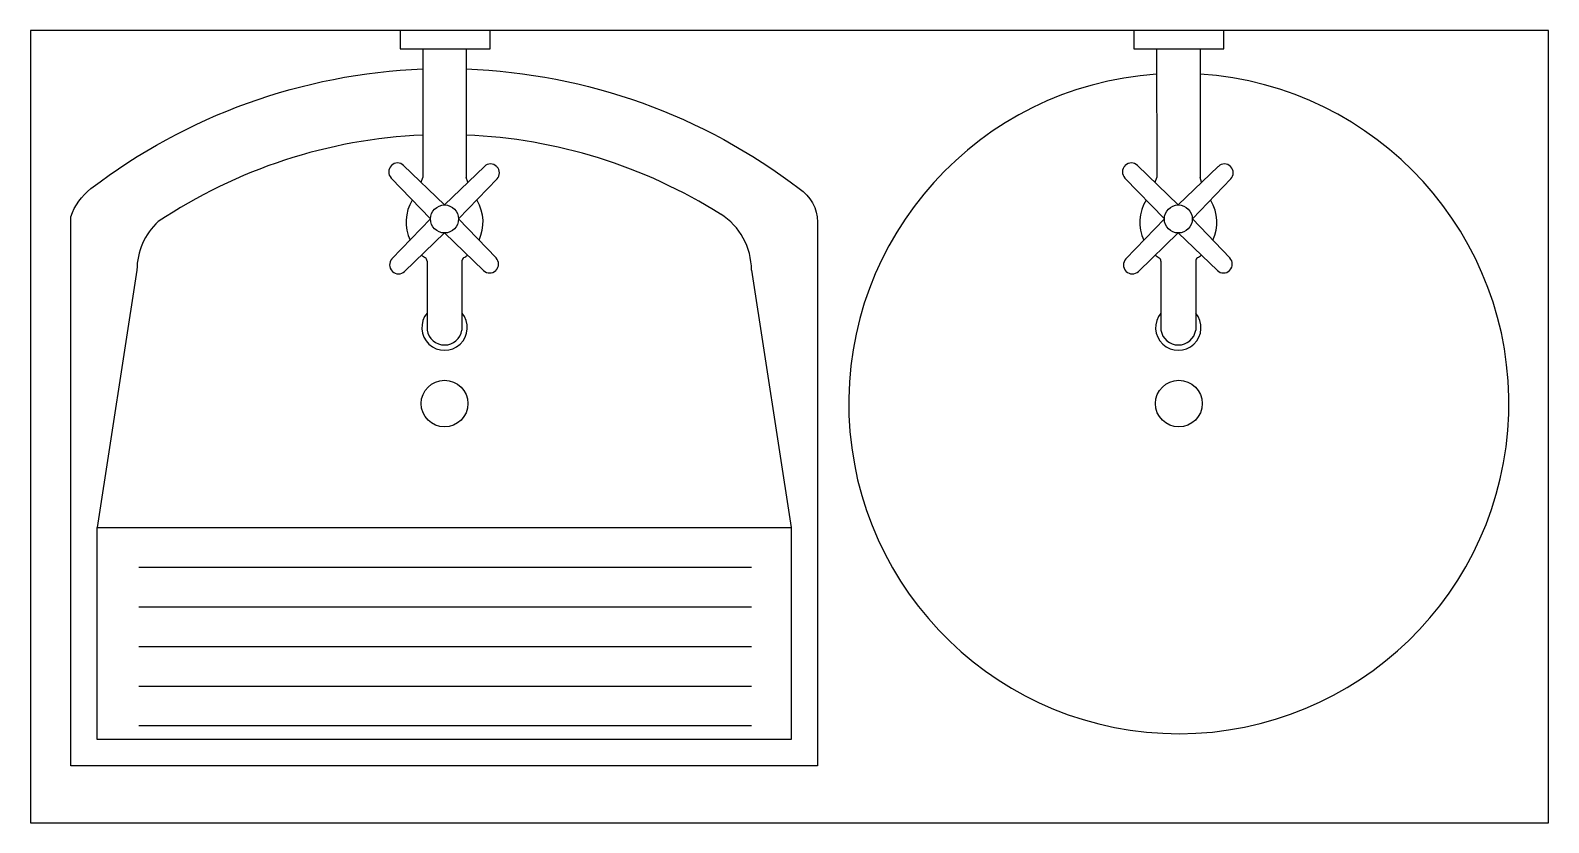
# Model space of a CAD drawing. Header units: millimetres. Extents: x -3044.82 to -3043.67, y 2881.38 to 2881.98.
import ezdxf

# ---------------------------------------------------------------- set-up
doc = ezdxf.new("R2010")
doc.units = ezdxf.units.MM
doc.header["$LTSCALE"] = 10
doc.layers.add('Serviço_Tanques', color=2, linetype='Continuous')

msp = doc.modelspace()

# ---------------------------------------------------------------- linework, layer by layer
at = {"layer": 'Serviço_Tanques', "color": 1}
for p, q in [((-3044.5368, 2881.979), (-3044.5368, 2881.9651)), ((-3044.4687, 2881.979), (-3044.5368, 2881.979)), ((-3044.4687, 2881.9651), (-3044.4687, 2881.979)), ((-3043.981, 2881.979), (-3043.981, 2881.9651)), ((-3043.9129, 2881.979), (-3043.981, 2881.979)), ((-3043.9129, 2881.9651), (-3043.9129, 2881.979)), ((-3044.5368, 2881.9651), (-3044.4687, 2881.9651)), ((-3044.5197, 2881.9651), (-3044.5197, 2881.8677)), ((-3044.4867, 2881.9651), (-3044.4867, 2881.8676)), ((-3043.981, 2881.9651), (-3043.9129, 2881.9651)), ((-3043.9639, 2881.9651), (-3043.9638, 2881.8677)), ((-3043.9309, 2881.9651), (-3043.9309, 2881.8676)), ((-3044.5437, 2881.8672), (-3044.5138, 2881.8362)), ((-3044.5436, 2881.8765), (-3044.5434, 2881.8766)), ((-3044.5342, 2881.8767), (-3044.5032, 2881.8469)), ((-3044.5208, 2881.864), (-3044.5197, 2881.8677)), ((-3044.5032, 2881.8469), (-3044.4729, 2881.876)), ((-3044.4926, 2881.8362), (-3044.4634, 2881.8665)), ((-3044.4856, 2881.864), (-3044.4867, 2881.8677)), ((-3044.4637, 2881.8759), (-3044.4635, 2881.8758)), ((-3043.9879, 2881.8672), (-3043.958, 2881.8362)), ((-3043.9878, 2881.8765), (-3043.9876, 2881.8766)), ((-3043.9784, 2881.8767), (-3043.9474, 2881.8469)), ((-3043.965, 2881.864), (-3043.9638, 2881.8677)), ((-3043.9474, 2881.8469), (-3043.9171, 2881.876)), ((-3043.9367, 2881.8362), (-3043.9076, 2881.8665)), ((-3043.9298, 2881.864), (-3043.9309, 2881.8677)), ((-3043.9079, 2881.8759), (-3043.9077, 2881.8758)), ((-3044.543, 2881.806), (-3044.5138, 2881.8362)), ((-3044.4926, 2881.8362), (-3044.4641, 2881.8067)), ((-3043.9872, 2881.806), (-3043.958, 2881.8362)), ((-3043.9367, 2881.8362), (-3043.9083, 2881.8067)), ((-3044.5335, 2881.7965), (-3044.5032, 2881.8256)), ((-3044.5032, 2881.8256), (-3044.4736, 2881.7972)), ((-3043.9776, 2881.7965), (-3043.9474, 2881.8256)), ((-3043.9474, 2881.8256), (-3043.9178, 2881.7972)), ((-3044.5429, 2881.7967), (-3044.5427, 2881.7966)), ((-3044.5164, 2881.8042), (-3044.5164, 2881.752)), ((-3044.49, 2881.8044), (-3044.49, 2881.752)), ((-3044.4642, 2881.7974), (-3044.4644, 2881.7973)), ((-3043.9871, 2881.7967), (-3043.9869, 2881.7966)), ((-3043.9606, 2881.8042), (-3043.9606, 2881.752)), ((-3043.9342, 2881.8044), (-3043.9342, 2881.752)), ((-3043.9084, 2881.7974), (-3043.9086, 2881.7973)), ((-3044.7662, 2881.6025), (-3044.2407, 2881.6025)), ((-3044.7348, 2881.5725), (-3044.2707, 2881.5725)), ((-3044.7348, 2881.5425), (-3044.2707, 2881.5425)), ((-3044.7348, 2881.5125), (-3044.2707, 2881.5125)), ((-3044.7348, 2881.4825), (-3044.2707, 2881.4825)), ((-3044.7348, 2881.4525), (-3044.2707, 2881.4525))]:
    msp.add_line(p, q, dxfattribs=at)
at = {"layer": 'Serviço_Tanques'}
for p, q in [((-3044.7362, 2881.7975), (-3044.7662, 2881.6025)), ((-3044.2707, 2881.7975), (-3044.2407, 2881.6025))]:
    msp.add_line(p, q, dxfattribs=at)
msp.add_lwpolyline([(-3044.8169, 2881.379), (-3043.6669, 2881.379), (-3043.6669, 2881.979), (-3044.8169, 2881.979)], close=True, dxfattribs=at)
for points in [[(-3044.4867, 2881.9498, -0.155499), (-3044.2346, 2881.8592, -0.256007), (-3044.2207, 2881.8339), (-3044.2207, 2881.422), (-3044.7862, 2881.422), (-3044.7862, 2881.8379, -0.153737), (-3044.771, 2881.8592, -0.155016), (-3044.5197, 2881.9498, -0.155016)], [(-3044.2407, 2881.6025), (-3044.2407, 2881.442), (-3044.7662, 2881.442), (-3044.7662, 2881.6025, -0.125189)]]:
    msp.add_lwpolyline(points, format="xyb", dxfattribs=at)
at = {"layer": 'Serviço_Tanques', "color": 1}
for centre, radius in [((-3044.5032, 2881.8362), 0.0106), ((-3043.9474, 2881.8362), 0.0106), ((-3044.5032, 2881.6964), 0.0177), ((-3043.947, 2881.6964), 0.0177)]:
    msp.add_circle(centre, radius, dxfattribs=at)
at = {"layer": 'Serviço_Tanques'}
for centre, radius, start, end in [((-3043.947, 2881.6964), 0.25, 93.8787, 86.3119), ((-3044.5028, 2881.509), 0.3911, 92.4753, 123.7499), ((-3044.5028, 2881.509), 0.3911, 57.7458, 87.6437), ((-3044.6862, 2881.7975), 0.05, 132.7383, 180), ((-3044.3207, 2881.7975), 0.05, 0, 57.7458)]:
    msp.add_arc(centre, radius, start, end, dxfattribs=at)
at = {"layer": 'Serviço_Tanques', "color": 1}
for centre, radius, start, end in [((-3044.5388, 2881.872), 0.0066, 46.0592, 134.9999), ((-3044.4684, 2881.8713), 0.0066, 44.9998, 133.9187), ((-3043.9829, 2881.872), 0.0066, 46.0592, 134.9999), ((-3043.9125, 2881.8713), 0.0066, 44.9998, 133.9187), ((-3044.5389, 2881.8718), 0.0066, 134.9999, 223.9407), ((-3044.4682, 2881.8711), 0.0066, 316.0813, 45.0002), ((-3043.9831, 2881.8718), 0.0066, 134.9999, 223.9407), ((-3043.9124, 2881.8711), 0.0066, 316.0813, 45.0002), ((-3044.5003, 2881.8337), 0.0321, 148.3286, 205.1572), ((-3044.5061, 2881.8338), 0.0321, 334.8112, 30.7214), ((-3043.9445, 2881.8337), 0.0321, 148.3286, 205.1572), ((-3043.9503, 2881.8338), 0.0321, 334.8112, 30.7214), ((-3044.5003, 2881.8337), 0.0321, 230.8214, 237.0257), ((-3044.5061, 2881.8338), 0.0321, 303.1244, 309.1731), ((-3043.9445, 2881.8337), 0.0321, 230.8214, 237.0257), ((-3043.9503, 2881.8338), 0.0321, 303.1244, 309.1731), ((-3044.5382, 2881.8014), 0.0066, 136.0813, 225.0002), ((-3044.538, 2881.8012), 0.0066, 225.0002, 313.9187), ((-3044.5195, 2881.8042), 0.00308, 0, 57.0257), ((-3044.4869, 2881.8044), 0.00308, 123.1244, 180), ((-3044.4691, 2881.8019), 0.0066, 226.1043, 315), ((-3044.4689, 2881.8021), 0.0066, 314.9998, 43.896), ((-3043.9824, 2881.8014), 0.0066, 136.0813, 225.0002), ((-3043.9822, 2881.8012), 0.0066, 225.0002, 313.9187), ((-3043.9637, 2881.8042), 0.00308, 0, 57.0257), ((-3043.9311, 2881.8044), 0.00308, 123.1244, 180), ((-3043.9132, 2881.8019), 0.0066, 226.1043, 315), ((-3043.9131, 2881.8021), 0.0066, 314.9998, 43.896), ((-3044.5032, 2881.754), 0.0172, 140.2605, 39.7395), ((-3043.9474, 2881.754), 0.0172, 140.2605, 39.7395), ((-3044.5032, 2881.7542), 0.0134, 189.4099, 350.5902), ((-3043.9474, 2881.7542), 0.0134, 189.4099, 350.5902)]:
    msp.add_arc(centre, radius, start, end, dxfattribs=at)

doc.saveas('drawing.dxf')
